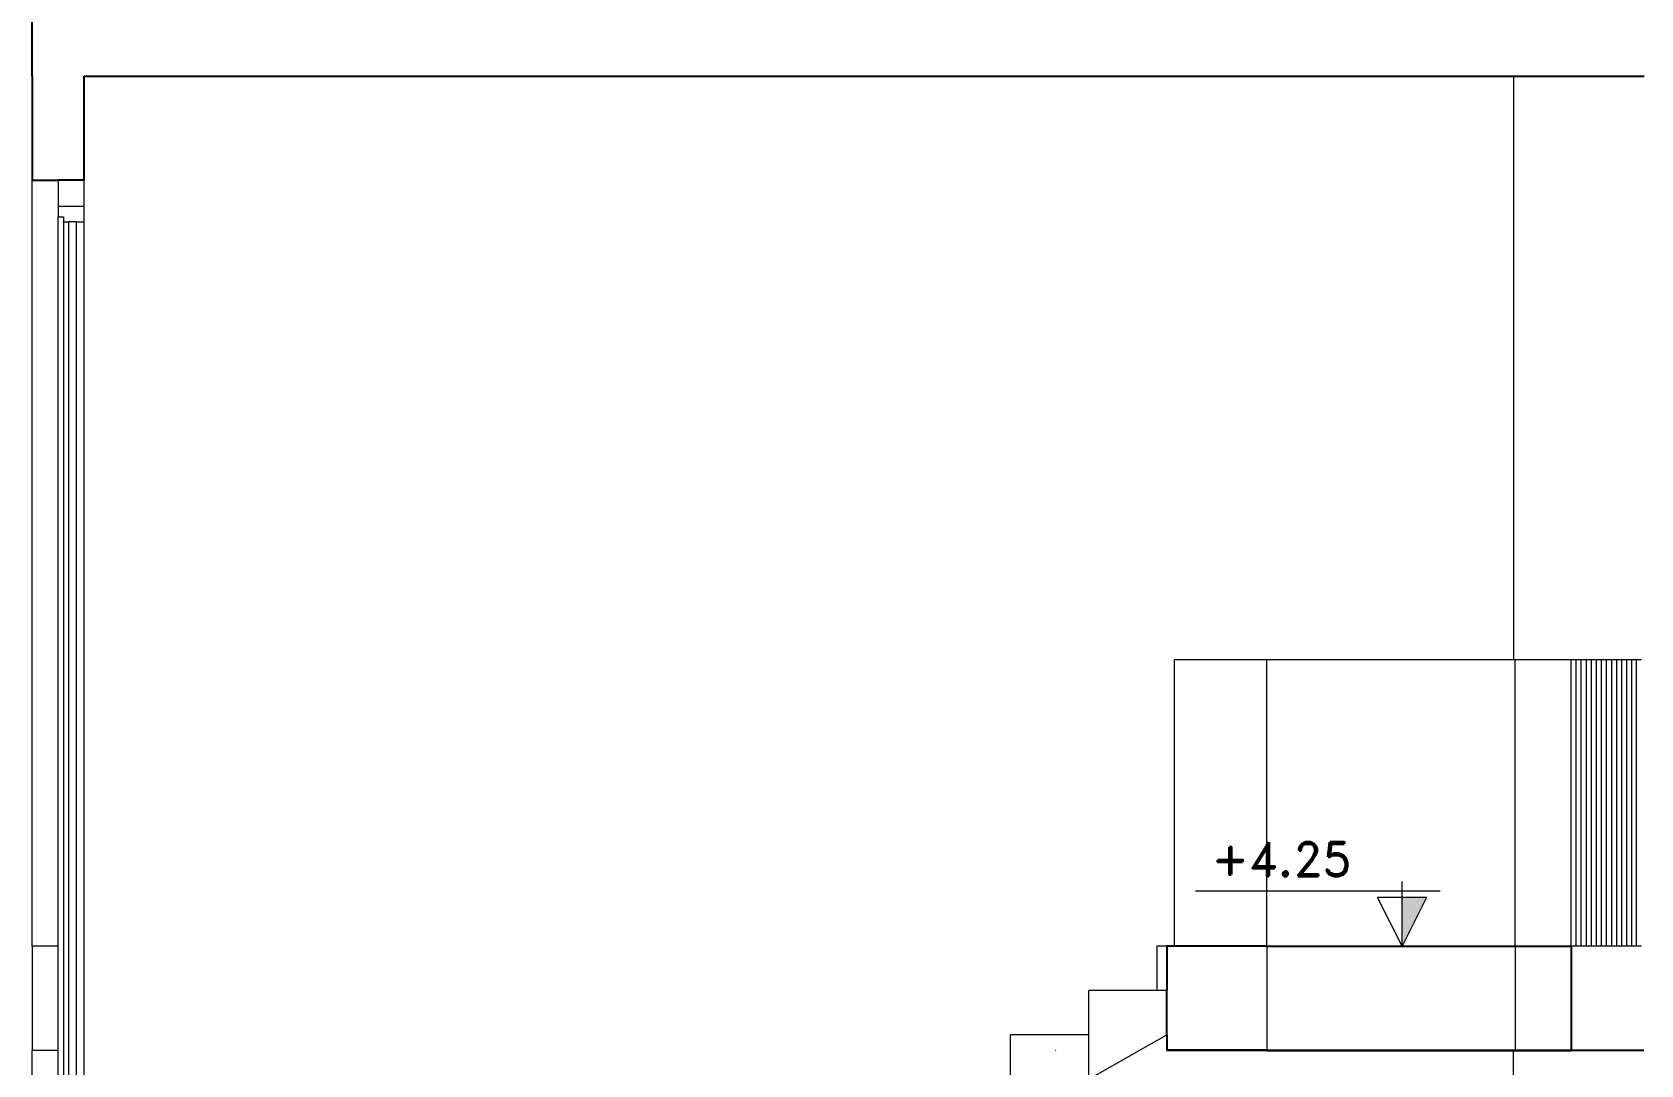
# Model space of a CAD drawing. Header units: metres. Extents: x 294 to 1101, y -498 to -355.
# Drawn here: x 611.05 to 617.22, y -467.4 to -463.44 of the extents above; entities that cross this region are included whole.
import ezdxf

# ---------------------------------------------------------------- set-up
doc = ezdxf.new("R2010")
doc.units = ezdxf.units.M
doc.layers.add('19-JARDINERIA', color=80, linetype='Continuous', lineweight=0)
doc.layers.add('D', color=2, linetype='Continuous', lineweight=13)
doc.layers.add('SectionCutEdges', color=7, linetype='Continuous')
doc.styles.add('ROMAND', font='romand.shx', dxfattribs={"height": 0.2})

msp = doc.modelspace()

# ---------------------------------------------------------------- linework, layer by layer
for p, q in [((615.4338, -466.9449), (615.4038, -466.9449)), ((615.4038, -466.9449), (615.4038, -467.1149)), ((615.7883, -466.9449), (615.4338, -466.9449)), ((615.7883, -466.9449), (616.7407, -466.9449)), ((616.7407, -466.9449), (616.9555, -466.9449)), ((616.9555, -466.9449), (616.9557, -466.9449)), ((616.9557, -466.9449), (616.9557, -467.3438)), ((615.4038, -467.2849), (615.4038, -467.1149)), ((615.4038, -467.2849), (615.4038, -467.3438)), ((615.4038, -467.3438), (615.4038, -467.3449)), ((615.7883, -467.3438), (615.4038, -467.3438)), ((615.7883, -467.3449), (615.4038, -467.3449)), ((615.7883, -467.3438), (615.7883, -467.3449)), ((615.7883, -467.3438), (616.7407, -467.3438)), ((615.7883, -467.3449), (616.7344, -467.3449)), ((616.7344, -467.3449), (616.7407, -467.3449)), ((616.7407, -467.3438), (616.7407, -467.3449)), ((616.7407, -467.3438), (616.9557, -467.3438)), ((616.7407, -467.3449), (616.7514, -467.3449)), ((616.7514, -467.3449), (616.7686, -467.3449)), ((616.7686, -467.3449), (616.786, -467.3449)), ((616.786, -467.3449), (616.8034, -467.3449)), ((616.8034, -467.3449), (616.8211, -467.3449)), ((616.8211, -467.3449), (616.8388, -467.3449)), ((616.8388, -467.3449), (616.8567, -467.3449)), ((616.8567, -467.3449), (616.8747, -467.3449)), ((616.8747, -467.3449), (616.8928, -467.3449)), ((616.8928, -467.3449), (616.9111, -467.3449)), ((616.9111, -467.3449), (616.9295, -467.3449)), ((616.9295, -467.3449), (616.948, -467.3449)), ((616.948, -467.3449), (616.9557, -467.3449)), ((616.9557, -467.3438), (616.9557, -467.3449))]:
    msp.add_line(p, q)
at = {"layer": '19-JARDINERIA', "color": 251}
for p, q in [((616.7355, -465.8449), (616.7355, -463.6049)), ((611.0483, -466.9449), (611.0483, -464.0049)), ((611.1483, -464.0049), (611.1483, -464.1049)), ((611.2483, -464.1049), (611.2483, -464.0049)), ((611.1483, -464.1049), (611.2483, -464.1049)), ((611.1483, -464.1049), (611.1483, -464.1449)), ((611.2483, -464.1649), (611.2483, -464.1049)), ((611.1483, -464.1449), (611.1683, -464.1449)), ((611.1483, -466.9449), (611.1483, -464.1449)), ((611.1683, -464.1449), (611.1683, -464.1649)), ((611.1683, -464.1649), (611.1883, -464.1649)), ((611.1683, -464.1649), (611.1683, -470.3249)), ((611.1883, -464.1649), (611.1883, -470.3249)), ((611.2183, -464.1649), (611.1883, -464.1649)), ((611.2183, -464.1649), (611.2483, -464.1649)), ((611.2183, -470.3249), (611.2183, -464.1649)), ((611.2483, -466.9449), (611.2483, -464.1649)), ((615.4338, -465.8449), (615.7883, -465.8449)), ((615.4338, -466.9449), (615.4338, -465.8449)), ((615.7883, -466.9449), (615.7883, -465.8449)), ((615.7883, -465.8449), (616.7355, -465.8449)), ((616.7355, -465.8449), (616.7407, -465.8449)), ((616.7407, -466.9449), (616.7407, -465.8449)), ((616.7407, -465.8449), (616.8279, -465.8449)), ((616.8279, -465.8449), (616.9242, -465.8449)), ((616.9242, -465.8449), (616.9555, -465.8449)), ((616.9555, -465.8449), (616.9752, -465.8449)), ((616.9555, -466.9449), (616.9555, -465.8449)), ((616.9752, -465.8449), (616.9948, -465.8449)), ((616.9752, -466.9449), (616.9752, -465.8449)), ((616.9948, -465.8449), (617.0143, -465.8449)), ((616.9948, -466.9449), (616.9948, -465.8449)), ((617.0143, -466.9449), (617.0143, -465.8449)), ((617.0143, -465.8449), (617.0245, -465.8449)), ((617.0245, -465.8449), (617.0339, -465.8449)), ((617.0339, -465.8449), (617.0534, -465.8449)), ((617.0339, -466.9449), (617.0339, -465.8449)), ((617.0534, -465.8449), (617.0728, -465.8449)), ((617.0534, -466.9449), (617.0534, -465.8449)), ((617.0728, -465.8449), (617.0922, -465.8449)), ((617.0728, -466.9449), (617.0728, -465.8449)), ((617.0922, -465.8449), (617.1116, -465.8449)), ((617.0922, -466.9449), (617.0922, -465.8449)), ((617.1116, -466.9449), (617.1116, -465.8449)), ((617.1116, -465.8449), (617.1285, -465.8449)), ((617.1285, -465.8449), (617.1309, -465.8449)), ((617.1309, -465.8449), (617.1501, -465.8449)), ((617.1309, -466.9449), (617.1309, -465.8449)), ((617.1501, -465.8449), (617.1692, -465.8449)), ((617.1501, -466.9449), (617.1501, -465.8449)), ((617.1692, -465.8449), (617.1882, -465.8449)), ((617.1692, -466.9449), (617.1692, -465.8449)), ((617.1882, -465.8449), (617.2072, -465.8449)), ((617.1882, -466.9449), (617.1882, -465.8449)), ((617.2072, -465.8449), (617.226, -465.8449)), ((617.2072, -466.9449), (617.2072, -465.8449)), ((611.0484, -466.9449), (611.0483, -466.9449)), ((611.0483, -466.9449), (611.0483, -466.9549)), ((611.0483, -466.9549), (611.0483, -467.3349)), ((611.0484, -466.9549), (611.0483, -466.9549)), ((611.1483, -466.9449), (611.0484, -466.9449)), ((611.0484, -466.9449), (611.0484, -466.9549)), ((611.0484, -466.9549), (611.0484, -467.3349)), ((611.1483, -467.3449), (611.1483, -466.9449)), ((611.2483, -467.3449), (611.2483, -466.9449)), ((615.4038, -466.9449), (615.3659, -466.9449)), ((615.3659, -466.9449), (615.3659, -467.1149)), ((615.7883, -466.9449), (615.7883, -467.3438)), ((616.7407, -466.9449), (616.7407, -467.3438)), ((616.9752, -466.9449), (616.9557, -466.9449)), ((616.9758, -466.9449), (616.9752, -466.9449)), ((616.9948, -466.9449), (616.9758, -466.9449)), ((616.996, -466.9449), (616.9948, -466.9449)), ((617.0143, -466.9449), (616.996, -466.9449)), ((617.0162, -466.9449), (617.0143, -466.9449)), ((617.0339, -466.9449), (617.0162, -466.9449)), ((617.0363, -466.9449), (617.0339, -466.9449)), ((617.0534, -466.9449), (617.0363, -466.9449)), ((617.0564, -466.9449), (617.0534, -466.9449)), ((617.0728, -466.9449), (617.0564, -466.9449)), ((617.0765, -466.9449), (617.0728, -466.9449)), ((617.0922, -466.9449), (617.0765, -466.9449)), ((617.0965, -466.9449), (617.0922, -466.9449)), ((617.1116, -466.9449), (617.0965, -466.9449)), ((617.1164, -466.9449), (617.1116, -466.9449)), ((617.1309, -466.9449), (617.1164, -466.9449)), ((617.1363, -466.9449), (617.1309, -466.9449)), ((617.1501, -466.9449), (617.1363, -466.9449)), ((617.1561, -466.9449), (617.1501, -466.9449)), ((617.1692, -466.9449), (617.1561, -466.9449)), ((617.1758, -466.9449), (617.1692, -466.9449)), ((617.1882, -466.9449), (617.1758, -466.9449)), ((617.1955, -466.9449), (617.1882, -466.9449)), ((617.2072, -466.9449), (617.1955, -466.9449)), ((617.215, -466.9449), (617.2072, -466.9449)), ((617.226, -466.9449), (617.215, -466.9449)), ((615.3659, -467.1149), (615.1038, -467.1149)), ((615.1038, -467.2849), (615.1038, -467.1149)), ((615.4038, -467.1149), (615.3659, -467.1149)), ((615.1038, -467.2849), (614.8038, -467.2849)), ((614.8038, -467.3449), (614.8038, -467.2849)), ((615.1038, -467.4549), (615.1038, -467.2849)), ((615.2979, -467.3449), (615.3659, -467.3064)), ((615.3659, -467.3064), (615.4038, -467.2849)), ((611.0483, -467.3449), (611.0482, -467.3449)), ((611.0483, -467.3349), (611.0483, -467.3449)), ((611.0484, -467.3349), (611.0483, -467.3349)), ((611.0483, -470.4849), (611.0483, -467.3449)), ((611.0484, -467.3449), (611.0483, -467.3449)), ((611.0484, -467.3349), (611.0484, -467.3449)), ((611.1483, -467.3449), (611.0484, -467.3449)), ((611.1483, -470.3449), (611.1483, -467.3449)), ((611.2483, -470.3249), (611.2483, -467.3449)), ((614.8038, -467.4549), (614.8038, -467.3449)), ((614.977, -467.3441), (614.9773, -467.3438)), ((614.9773, -467.3438), (614.977, -467.3449)), ((614.977, -467.3438), (614.9773, -467.3438)), ((614.977, -467.3438), (614.977, -467.3438)), ((614.977, -467.3441), (614.9773, -467.3438)), ((614.9773, -467.3438), (614.977, -467.3449)), ((614.977, -467.3438), (614.9773, -467.3438)), ((614.977, -467.3438), (614.977, -467.3438)), ((615.1038, -467.4549), (615.2979, -467.3449)), ((616.7344, -470.6849), (616.7344, -467.3449)), ((616.9758, -467.3438), (616.9557, -467.3438)), ((616.9557, -467.3449), (616.9666, -467.3449)), ((616.9666, -467.3449), (616.9758, -467.3449)), ((616.996, -467.3438), (616.9758, -467.3438)), ((616.9758, -467.3449), (616.9854, -467.3449)), ((616.9854, -467.3449), (616.996, -467.3449)), ((617.0162, -467.3438), (616.996, -467.3438)), ((616.996, -467.3449), (617.0043, -467.3449)), ((617.0043, -467.3449), (617.0162, -467.3449)), ((617.0363, -467.3438), (617.0162, -467.3438)), ((617.0162, -467.3449), (617.0234, -467.3449)), ((617.0234, -467.3449), (617.0363, -467.3449)), ((617.0564, -467.3438), (617.0363, -467.3438)), ((617.0363, -467.3449), (617.0425, -467.3449)), ((617.0425, -467.3449), (617.0564, -467.3449)), ((617.0765, -467.3438), (617.0564, -467.3438)), ((617.0564, -467.3449), (617.0618, -467.3449)), ((617.0618, -467.3449), (617.0765, -467.3449)), ((617.0965, -467.3438), (617.0765, -467.3438)), ((617.0765, -467.3449), (617.0812, -467.3449)), ((617.0812, -467.3449), (617.0965, -467.3449)), ((617.1164, -467.3438), (617.0965, -467.3438)), ((617.0965, -467.3449), (617.1008, -467.3449)), ((617.1008, -467.3449), (617.1164, -467.3449)), ((617.1363, -467.3438), (617.1164, -467.3438)), ((617.1164, -467.3449), (617.1205, -467.3449)), ((617.1205, -467.3449), (617.1363, -467.3449)), ((617.1561, -467.3438), (617.1363, -467.3438)), ((617.1363, -467.3449), (617.1403, -467.3449)), ((617.1403, -467.3449), (617.1561, -467.3449)), ((617.1758, -467.3438), (617.1561, -467.3438)), ((617.1561, -467.3449), (617.1602, -467.3449)), ((617.1602, -467.3449), (617.1758, -467.3449)), ((617.1955, -467.3438), (617.1758, -467.3438)), ((617.1758, -467.3449), (617.1802, -467.3449)), ((617.1802, -467.3449), (617.1955, -467.3449)), ((617.215, -467.3438), (617.1955, -467.3438)), ((617.1955, -467.3449), (617.2004, -467.3449)), ((617.2004, -467.3449), (617.215, -467.3449)), ((617.2345, -467.3438), (617.215, -467.3438)), ((617.215, -467.3449), (617.2206, -467.3449)), ((617.2206, -467.3449), (617.2345, -467.3449))]:
    msp.add_line(p, q, dxfattribs=at)
at = {"layer": 'D'}
for p, q in [((616.3066, -466.9449), (616.3066, -466.6962)), ((616.3066, -466.9449), (616.3066, -466.6962)), ((616.4529, -466.7337), (615.5142, -466.7337)), ((616.4529, -466.7337), (615.5142, -466.7337)), ((616.4005, -466.7572), (616.2127, -466.7572)), ((616.3066, -466.9449), (616.2127, -466.7572)), ((616.4005, -466.7572), (616.2127, -466.7572)), ((616.3066, -466.9449), (616.2127, -466.7572)), ((616.4005, -466.7572), (616.3066, -466.9449)), ((616.4005, -466.7572), (616.3066, -466.9449))]:
    msp.add_line(p, q, dxfattribs=at)
msp.add_solid([(616.4005, -466.7572), (616.3066, -466.7572), (616.3066, -466.9449)], dxfattribs=at)
msp.add_solid([(616.4005, -466.7572), (616.3066, -466.7572), (616.3066, -466.9449)], dxfattribs=at)
at = {"layer": 'SectionCutEdges'}
for p, q in [((611.0483, -463.6049), (611.0483, -463.2049)), ((611.0483, -463.6049), (611.0483, -464.0049)), ((611.2483, -464.0049), (611.2483, -463.6049)), ((611.2483, -463.6049), (613.0644, -463.6049)), ((613.0644, -463.6049), (616.7355, -463.6049)), ((616.7355, -463.6049), (616.8279, -463.6049)), ((616.8279, -463.6049), (616.9242, -463.6049)), ((616.9242, -463.6049), (617.0245, -463.6049)), ((617.0245, -463.6049), (617.1285, -463.6049)), ((617.1285, -463.6049), (617.2362, -463.6049)), ((611.0483, -464.0049), (611.1483, -464.0049)), ((611.2483, -464.0049), (611.1483, -464.0049))]:
    msp.add_line(p, q, dxfattribs=at)

# ---------------------------------------------------------------- texts
at = {"layer": 'D', "style": 'ROMAND'}
msp.add_text('+4.25', height=0.13003, dxfattribs=at).set_placement((615.5778, -466.676))

doc.saveas('drawing.dxf')
